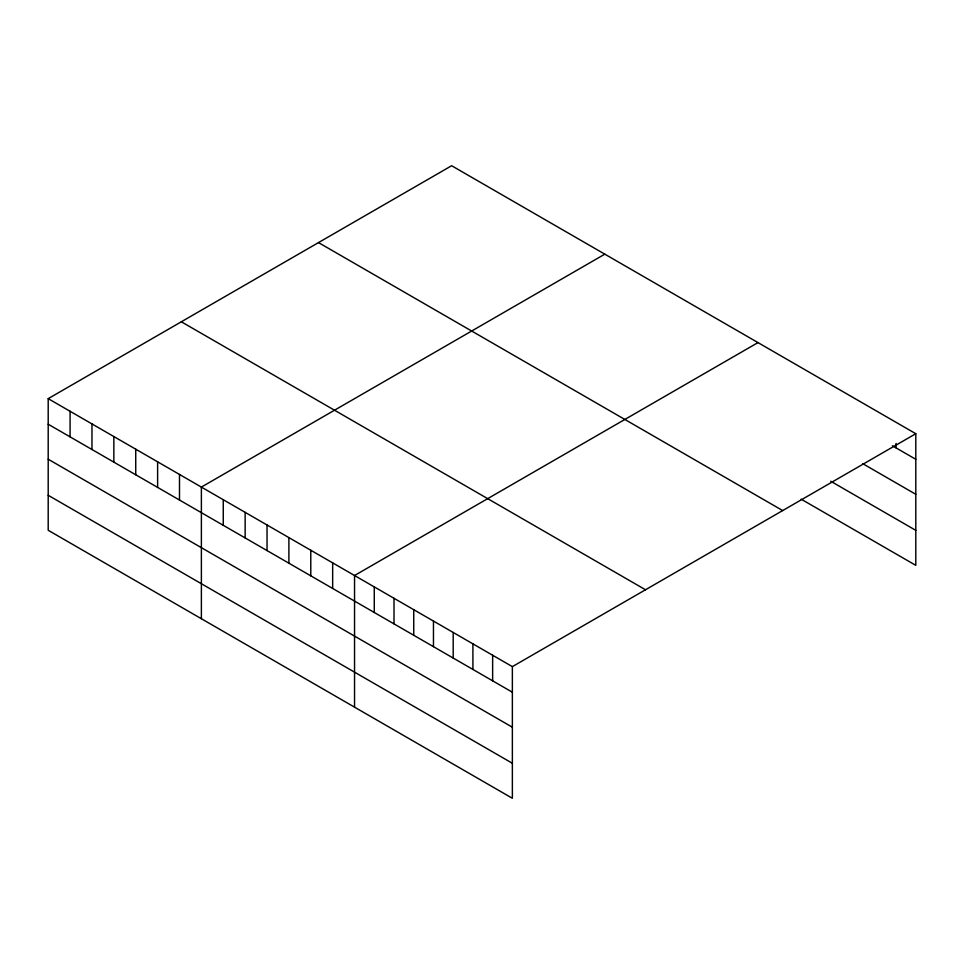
<?xml version="1.0" encoding="UTF-8"?>
<svg xmlns="http://www.w3.org/2000/svg" width="964" height="964" viewBox="0 0 964 964"><rect width="100%" height="100%" fill="white"/><g stroke="black" fill="none" stroke-linecap="round" stroke-linejoin="round"><path stroke-width="1.45" d="M48.2 398.65L512.366 666.63L512.366 798.276L48.2 530.284L48.2 398.65L451.634 165.724L915.8 433.716L915.8 565.35L801.132 499.159M604.802 254.159L201.38 487.085L201.38 618.719M757.981 342.594L354.547 575.52L354.547 707.154M512.366 666.63L915.8 433.716M892.375 445.766L915.8 459.298M862.78 463.684L915.8 494.291M830.727 481.241L915.8 530.357M318.494 242.591L782.672 510.571M181.328 321.783L645.506 589.763M48.2 424.232L512.366 692.212M48.2 459.226L512.366 727.218M48.2 495.291L512.366 763.271M896.074 443.392L896.074 447.911M492.64 655.243L492.64 680.825M472.914 643.856L472.914 669.438M453.188 632.456L453.188 658.051M433.463 621.069L433.463 646.663M413.737 609.682L413.737 635.264M394.011 598.295L394.011 623.877M374.273 586.907L374.273 612.489M332.664 562.88L332.664 588.462M310.782 550.251L310.782 575.833M288.899 537.611L288.899 563.205M267.028 524.982L267.028 550.564M245.145 512.342L245.145 537.936M223.262 499.714L223.262 525.296M179.497 474.445L179.497 500.027M157.614 461.816L157.614 487.398M135.731 449.176L135.731 474.77M113.848 436.547L113.848 462.13M91.966 423.907L91.966 449.501M70.083 411.279L70.083 436.861"/></g></svg>
